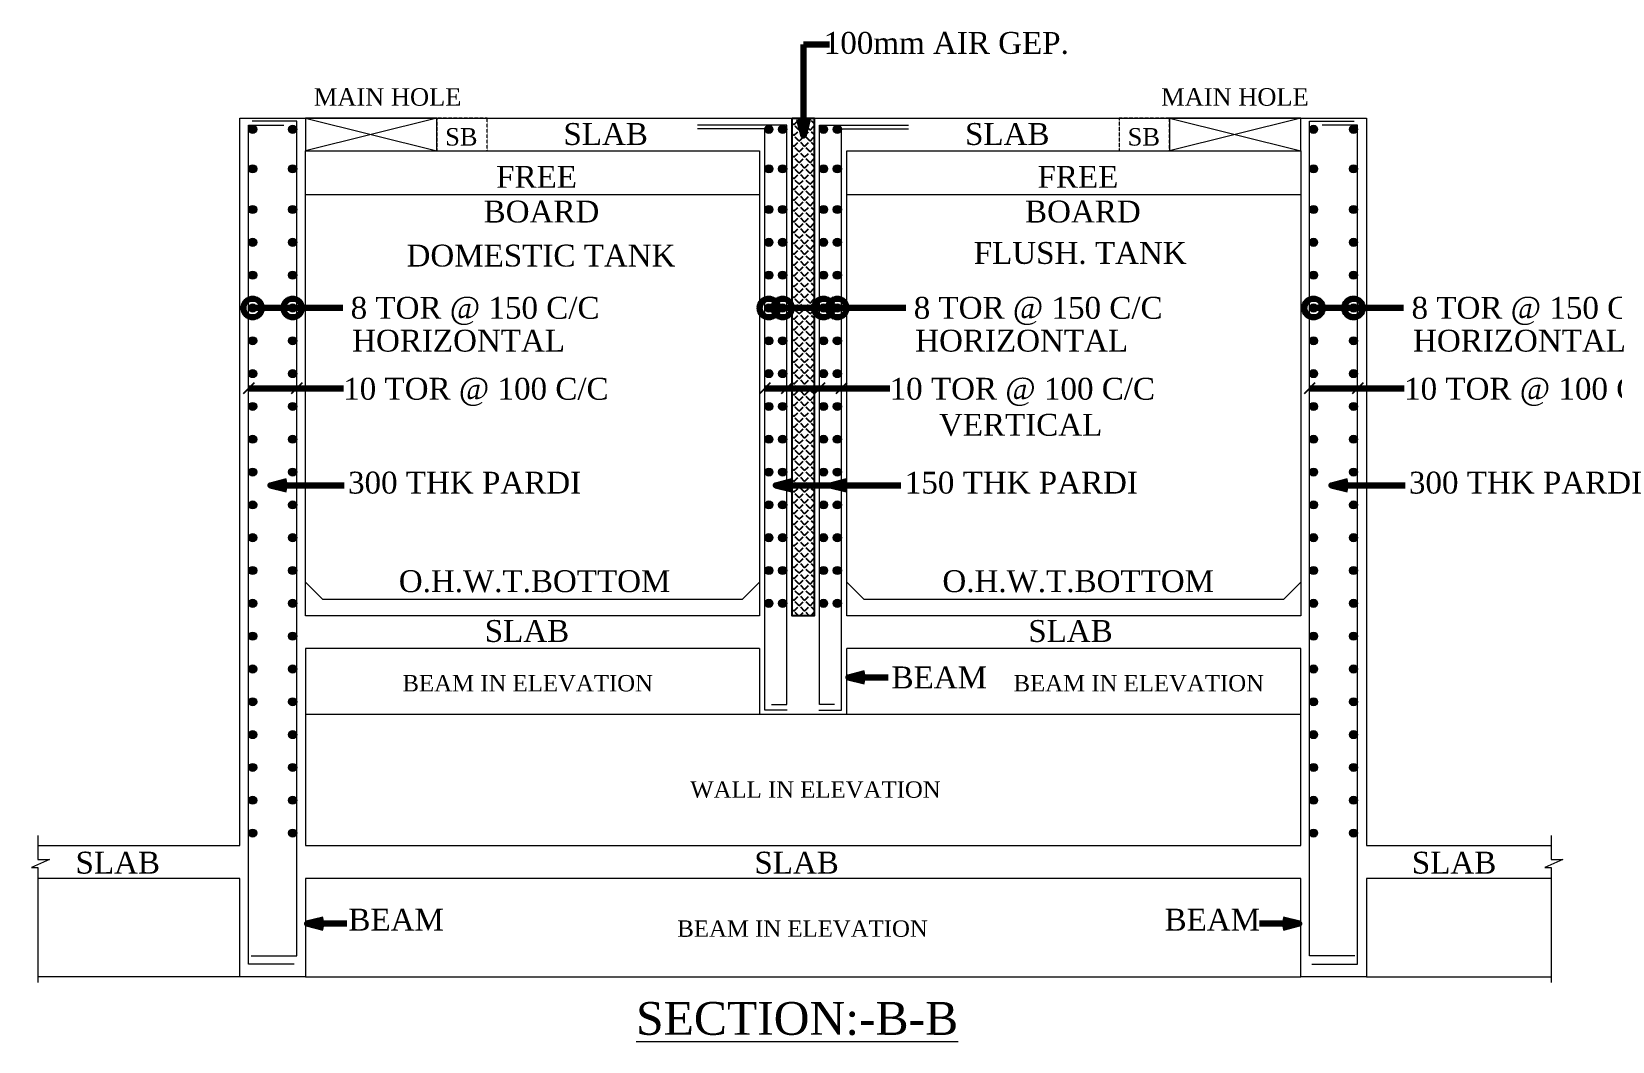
# Model space of a CAD drawing. Header units: millimetres. Extents: x 9787089 to 10042845, y -7706546 to -7623003.
# Drawn here: x 9912251 to 9919477, y -7650395 to -7645779 of the extents above; entities that cross this region are included whole.
import ezdxf

# ---------------------------------------------------------------- set-up
doc = ezdxf.new("R2010")
doc.units = ezdxf.units.MM
doc.header["$LTSCALE"] = 10
doc.linetypes.add('HIDDEN', pattern=[0.375, 0.25, -0.125])
for name, color, linetype, lineweight in [('S-SECTION', 5, 'Continuous', 0), ('S-SECTION MARK', 7, 'Continuous', 0), ('S-STEEL', 1, 'Continuous', 15), ('S-STEEL-2', 6, 'Continuous', 0), ('S-TEXT', 7, 'Continuous', 0), ('SB', 3, 'HIDDEN', 0)]:
    doc.layers.add(name, color=color, linetype=linetype, lineweight=lineweight)
doc.styles.add('ROMANS', font='romans.shx')
doc.styles.add('TEXT', font='times.ttf')
doc.dimstyles.new('WRK', dxfattribs={"dimtxt": 7.511719, "dimasz": 4, "dimexe": 0.18, "dimexo": 0.0625, "dimgap": 1.5, "dimtad": 0, "dimzin": 0, "dimdsep": 46, "dimlunit": 4, "dimtxsty": 'ROMANS', "dimblk": 'OBLIQUE', "dimcen": 0.09, "dimse1": 1, "dimse2": 1, "dimclrt": 256, "dimadec": 0, "dimazin": 0, "dimtfac": 1, "dimtmove": 1, "dimatfit": 3, "dimldrblk": 'OBLIQUE', "dimfxl": 1, "dimtolj": 1, "dimtzin": 0, "dimarcsym": 1})

# ---------------------------------------------------------------- blocks, each defined once
blk = doc.blocks.new('_Oblique')
at = {"color": 0, "linetype": 'ByBlock', "lineweight": -2}
blk.add_line((-0.5, -0.5), (0.5, 0.5), dxfattribs=at)

msp = doc.modelspace()

# ---------------------------------------------------------------- hatches: boundary and pattern name
at = {"ltscale": 0.1, "true_color": 0x00ffff}
h = msp.add_hatch(dxfattribs=at)
h.set_pattern_fill('ANGLE', color=4, scale=5, angle=45)
h.set_pattern_definition([(45, (204297.75, 60829.92), (-24.69570433, 24.69570433), [25.4, -9.525]), (135, (204297.75, 60829.92), (-24.69570433, -24.69570433), [25.4, -9.525])])
h.paths.add_polyline_path([(9915727.7, -7646174.4), (9915827.7, -7646174.4), (9915827.7, -7648449.4), (9915727.7, -7648449.4)])
at = {"layer": 'S-STEEL-2'}
h = msp.add_hatch(color=256, dxfattribs=at)
h.dxf.hatch_style = 1
edge = h.paths.add_edge_path()
edge.add_arc((9913261.2, -7646225.8), 18.5, 0, 360, ccw=False)
h = msp.add_hatch(color=256, dxfattribs=at)
h.dxf.hatch_style = 1
edge = h.paths.add_edge_path()
edge.add_arc((9913444.1, -7646225.8), 18.5, 180, 540)
h = msp.add_hatch(color=256, dxfattribs=at)
h.dxf.hatch_style = 1
edge = h.paths.add_edge_path()
edge.add_arc((9915621.2, -7646225.8), 18.5, 0, 360, ccw=False)
h = msp.add_hatch(color=256, dxfattribs=at)
h.dxf.hatch_style = 1
edge = h.paths.add_edge_path()
edge.add_arc((9915684.1, -7646225.8), 18.5, 180, 540)
h = msp.add_hatch(color=256, dxfattribs=at)
h.dxf.hatch_style = 1
edge = h.paths.add_edge_path()
edge.add_arc((9915871.2, -7646225.8), 18.5, 0, 360, ccw=False)
h = msp.add_hatch(color=256, dxfattribs=at)
h.dxf.hatch_style = 1
edge = h.paths.add_edge_path()
edge.add_arc((9915934.1, -7646225.8), 18.5, 180, 540)
h = msp.add_hatch(color=256, dxfattribs=at)
h.dxf.hatch_style = 1
edge = h.paths.add_edge_path()
edge.add_arc((9918111.2, -7646225.8), 18.5, 0, 360, ccw=False)
h = msp.add_hatch(color=256, dxfattribs=at)
h.dxf.hatch_style = 1
edge = h.paths.add_edge_path()
edge.add_arc((9918294.1, -7646225.8), 18.5, 180, 540)
h = msp.add_hatch(color=256, dxfattribs=at)
h.dxf.hatch_style = 1
edge = h.paths.add_edge_path()
edge.add_arc((9913261.2, -7646406.4), 18.5, 0, 360, ccw=False)
h = msp.add_hatch(color=256, dxfattribs=at)
h.dxf.hatch_style = 1
edge = h.paths.add_edge_path()
edge.add_arc((9913444.1, -7646406.4), 18.5, 180, 540)
h = msp.add_hatch(color=256, dxfattribs=at)
h.dxf.hatch_style = 1
edge = h.paths.add_edge_path()
edge.add_arc((9915621.2, -7646406.4), 18.5, 0, 360, ccw=False)
h = msp.add_hatch(color=256, dxfattribs=at)
h.dxf.hatch_style = 1
edge = h.paths.add_edge_path()
edge.add_arc((9915684.1, -7646406.4), 18.5, 180, 540)
h = msp.add_hatch(color=256, dxfattribs=at)
h.dxf.hatch_style = 1
edge = h.paths.add_edge_path()
edge.add_arc((9915871.2, -7646406.4), 18.5, 0, 360, ccw=False)
h = msp.add_hatch(color=256, dxfattribs=at)
h.dxf.hatch_style = 1
edge = h.paths.add_edge_path()
edge.add_arc((9915934.1, -7646406.4), 18.5, 180, 540)
h = msp.add_hatch(color=256, dxfattribs=at)
h.dxf.hatch_style = 1
edge = h.paths.add_edge_path()
edge.add_arc((9918111.2, -7646406.4), 18.5, 0, 360, ccw=False)
h = msp.add_hatch(color=256, dxfattribs=at)
h.dxf.hatch_style = 1
edge = h.paths.add_edge_path()
edge.add_arc((9918294.1, -7646406.4), 18.5, 180, 540)
h = msp.add_hatch(color=256, dxfattribs=at)
h.dxf.hatch_style = 1
edge = h.paths.add_edge_path()
edge.add_arc((9913261.2, -7646592.4), 18.5, 0, 360, ccw=False)
h = msp.add_hatch(color=256, dxfattribs=at)
h.dxf.hatch_style = 1
edge = h.paths.add_edge_path()
edge.add_arc((9913444.1, -7646592.4), 18.5, 180, 540)
h = msp.add_hatch(color=256, dxfattribs=at)
h.dxf.hatch_style = 1
edge = h.paths.add_edge_path()
edge.add_arc((9915621.2, -7646592.4), 18.5, 0, 360, ccw=False)
h = msp.add_hatch(color=256, dxfattribs=at)
h.dxf.hatch_style = 1
edge = h.paths.add_edge_path()
edge.add_arc((9915684.1, -7646592.4), 18.5, 180, 540)
h = msp.add_hatch(color=256, dxfattribs=at)
h.dxf.hatch_style = 1
edge = h.paths.add_edge_path()
edge.add_arc((9915871.2, -7646592.4), 18.5, 0, 360, ccw=False)
h = msp.add_hatch(color=256, dxfattribs=at)
h.dxf.hatch_style = 1
edge = h.paths.add_edge_path()
edge.add_arc((9915934.1, -7646592.4), 18.5, 180, 540)
h = msp.add_hatch(color=256, dxfattribs=at)
h.dxf.hatch_style = 1
edge = h.paths.add_edge_path()
edge.add_arc((9918111.2, -7646592.4), 18.5, 0, 360, ccw=False)
h = msp.add_hatch(color=256, dxfattribs=at)
h.dxf.hatch_style = 1
edge = h.paths.add_edge_path()
edge.add_arc((9918294.1, -7646592.4), 18.5, 180, 540)
h = msp.add_hatch(color=256, dxfattribs=at)
h.dxf.hatch_style = 1
edge = h.paths.add_edge_path()
edge.add_arc((9913261.2, -7646742.4), 18.5, 0, 360, ccw=False)
h = msp.add_hatch(color=256, dxfattribs=at)
h.dxf.hatch_style = 1
edge = h.paths.add_edge_path()
edge.add_arc((9913444.1, -7646742.4), 18.5, 180, 540)
h = msp.add_hatch(color=256, dxfattribs=at)
h.dxf.hatch_style = 1
edge = h.paths.add_edge_path()
edge.add_arc((9915621.2, -7646742.4), 18.5, 0, 360, ccw=False)
h = msp.add_hatch(color=256, dxfattribs=at)
h.dxf.hatch_style = 1
edge = h.paths.add_edge_path()
edge.add_arc((9915684.1, -7646742.4), 18.5, 180, 540)
h = msp.add_hatch(color=256, dxfattribs=at)
h.dxf.hatch_style = 1
edge = h.paths.add_edge_path()
edge.add_arc((9915871.2, -7646742.4), 18.5, 0, 360, ccw=False)
h = msp.add_hatch(color=256, dxfattribs=at)
h.dxf.hatch_style = 1
edge = h.paths.add_edge_path()
edge.add_arc((9915934.1, -7646742.4), 18.5, 180, 540)
h = msp.add_hatch(color=256, dxfattribs=at)
h.dxf.hatch_style = 1
edge = h.paths.add_edge_path()
edge.add_arc((9918111.2, -7646742.4), 18.5, 0, 360, ccw=False)
h = msp.add_hatch(color=256, dxfattribs=at)
h.dxf.hatch_style = 1
edge = h.paths.add_edge_path()
edge.add_arc((9918294.1, -7646742.4), 18.5, 180, 540)
h = msp.add_hatch(color=256, dxfattribs=at)
h.dxf.hatch_style = 1
edge = h.paths.add_edge_path()
edge.add_arc((9913261.2, -7646892.4), 18.5, 0, 360, ccw=False)
h = msp.add_hatch(color=256, dxfattribs=at)
h.dxf.hatch_style = 1
edge = h.paths.add_edge_path()
edge.add_arc((9913444.1, -7646892.4), 18.5, 180, 540)
h = msp.add_hatch(color=256, dxfattribs=at)
h.dxf.hatch_style = 1
edge = h.paths.add_edge_path()
edge.add_arc((9915621.2, -7646892.4), 18.5, 0, 360, ccw=False)
h = msp.add_hatch(color=256, dxfattribs=at)
h.dxf.hatch_style = 1
edge = h.paths.add_edge_path()
edge.add_arc((9915684.1, -7646892.4), 18.5, 180, 540)
h = msp.add_hatch(color=256, dxfattribs=at)
h.dxf.hatch_style = 1
edge = h.paths.add_edge_path()
edge.add_arc((9915871.2, -7646892.4), 18.5, 0, 360, ccw=False)
h = msp.add_hatch(color=256, dxfattribs=at)
h.dxf.hatch_style = 1
edge = h.paths.add_edge_path()
edge.add_arc((9915934.1, -7646892.4), 18.5, 180, 540)
h = msp.add_hatch(color=256, dxfattribs=at)
h.dxf.hatch_style = 1
edge = h.paths.add_edge_path()
edge.add_arc((9918111.2, -7646892.4), 18.5, 0, 360, ccw=False)
h = msp.add_hatch(color=256, dxfattribs=at)
h.dxf.hatch_style = 1
edge = h.paths.add_edge_path()
edge.add_arc((9918294.1, -7646892.4), 18.5, 180, 540)
h = msp.add_hatch(color=256, dxfattribs=at)
h.dxf.hatch_style = 1
edge = h.paths.add_edge_path()
edge.add_arc((9913261.2, -7647042.4), 18.5, 0, 360, ccw=False)
h = msp.add_hatch(color=256, dxfattribs=at)
h.dxf.hatch_style = 1
edge = h.paths.add_edge_path()
edge.add_arc((9913444.1, -7647042.4), 18.5, 180, 540)
h = msp.add_hatch(color=256, dxfattribs=at)
h.dxf.hatch_style = 1
edge = h.paths.add_edge_path()
edge.add_arc((9915621.2, -7647042.4), 18.5, 0, 360, ccw=False)
h = msp.add_hatch(color=256, dxfattribs=at)
h.dxf.hatch_style = 1
edge = h.paths.add_edge_path()
edge.add_arc((9915684.1, -7647042.4), 18.5, 180, 540)
h = msp.add_hatch(color=256, dxfattribs=at)
h.dxf.hatch_style = 1
edge = h.paths.add_edge_path()
edge.add_arc((9915871.2, -7647042.4), 18.5, 0, 360, ccw=False)
h = msp.add_hatch(color=256, dxfattribs=at)
h.dxf.hatch_style = 1
edge = h.paths.add_edge_path()
edge.add_arc((9915934.1, -7647042.4), 18.5, 180, 540)
h = msp.add_hatch(color=256, dxfattribs=at)
h.dxf.hatch_style = 1
edge = h.paths.add_edge_path()
edge.add_arc((9918111.2, -7647042.4), 18.5, 0, 360, ccw=False)
h = msp.add_hatch(color=256, dxfattribs=at)
h.dxf.hatch_style = 1
edge = h.paths.add_edge_path()
edge.add_arc((9918294.1, -7647042.4), 18.5, 180, 540)
h = msp.add_hatch(color=256, dxfattribs=at)
h.dxf.hatch_style = 1
edge = h.paths.add_edge_path()
edge.add_arc((9913261.2, -7647192.4), 18.5, 0, 360, ccw=False)
h = msp.add_hatch(color=256, dxfattribs=at)
h.dxf.hatch_style = 1
edge = h.paths.add_edge_path()
edge.add_arc((9913444.1, -7647192.4), 18.5, 180, 540)
h = msp.add_hatch(color=256, dxfattribs=at)
h.dxf.hatch_style = 1
edge = h.paths.add_edge_path()
edge.add_arc((9915621.2, -7647192.4), 18.5, 0, 360, ccw=False)
h = msp.add_hatch(color=256, dxfattribs=at)
h.dxf.hatch_style = 1
edge = h.paths.add_edge_path()
edge.add_arc((9915684.1, -7647192.4), 18.5, 180, 540)
h = msp.add_hatch(color=256, dxfattribs=at)
h.dxf.hatch_style = 1
edge = h.paths.add_edge_path()
edge.add_arc((9915871.2, -7647192.4), 18.5, 0, 360, ccw=False)
h = msp.add_hatch(color=256, dxfattribs=at)
h.dxf.hatch_style = 1
edge = h.paths.add_edge_path()
edge.add_arc((9915934.1, -7647192.4), 18.5, 180, 540)
h = msp.add_hatch(color=256, dxfattribs=at)
h.dxf.hatch_style = 1
edge = h.paths.add_edge_path()
edge.add_arc((9918111.2, -7647192.4), 18.5, 0, 360, ccw=False)
h = msp.add_hatch(color=256, dxfattribs=at)
h.dxf.hatch_style = 1
edge = h.paths.add_edge_path()
edge.add_arc((9918294.1, -7647192.4), 18.5, 180, 540)
h = msp.add_hatch(color=256, dxfattribs=at)
h.dxf.hatch_style = 1
edge = h.paths.add_edge_path()
edge.add_arc((9913261.2, -7647342.4), 18.5, 0, 360, ccw=False)
h = msp.add_hatch(color=256, dxfattribs=at)
h.dxf.hatch_style = 1
edge = h.paths.add_edge_path()
edge.add_arc((9913444.1, -7647342.4), 18.5, 180, 540)
h = msp.add_hatch(color=256, dxfattribs=at)
h.dxf.hatch_style = 1
edge = h.paths.add_edge_path()
edge.add_arc((9915621.2, -7647342.4), 18.5, 0, 360, ccw=False)
h = msp.add_hatch(color=256, dxfattribs=at)
h.dxf.hatch_style = 1
edge = h.paths.add_edge_path()
edge.add_arc((9915684.1, -7647342.4), 18.5, 180, 540)
h = msp.add_hatch(color=256, dxfattribs=at)
h.dxf.hatch_style = 1
edge = h.paths.add_edge_path()
edge.add_arc((9915871.2, -7647342.4), 18.5, 0, 360, ccw=False)
h = msp.add_hatch(color=256, dxfattribs=at)
h.dxf.hatch_style = 1
edge = h.paths.add_edge_path()
edge.add_arc((9915934.1, -7647342.4), 18.5, 180, 540)
h = msp.add_hatch(color=256, dxfattribs=at)
h.dxf.hatch_style = 1
edge = h.paths.add_edge_path()
edge.add_arc((9918111.2, -7647342.4), 18.5, 0, 360, ccw=False)
h = msp.add_hatch(color=256, dxfattribs=at)
h.dxf.hatch_style = 1
edge = h.paths.add_edge_path()
edge.add_arc((9918294.1, -7647342.4), 18.5, 180, 540)
h = msp.add_hatch(color=256, dxfattribs=at)
h.dxf.hatch_style = 1
edge = h.paths.add_edge_path()
edge.add_arc((9913261.2, -7647492.4), 18.5, 0, 360, ccw=False)
h = msp.add_hatch(color=256, dxfattribs=at)
h.dxf.hatch_style = 1
edge = h.paths.add_edge_path()
edge.add_arc((9913444.1, -7647492.4), 18.5, 180, 540)
h = msp.add_hatch(color=256, dxfattribs=at)
h.dxf.hatch_style = 1
edge = h.paths.add_edge_path()
edge.add_arc((9915621.2, -7647492.4), 18.5, 0, 360, ccw=False)
h = msp.add_hatch(color=256, dxfattribs=at)
h.dxf.hatch_style = 1
edge = h.paths.add_edge_path()
edge.add_arc((9915684.1, -7647492.4), 18.5, 180, 540)
h = msp.add_hatch(color=256, dxfattribs=at)
h.dxf.hatch_style = 1
edge = h.paths.add_edge_path()
edge.add_arc((9915871.2, -7647492.4), 18.5, 0, 360, ccw=False)
h = msp.add_hatch(color=256, dxfattribs=at)
h.dxf.hatch_style = 1
edge = h.paths.add_edge_path()
edge.add_arc((9915934.1, -7647492.4), 18.5, 180, 540)
h = msp.add_hatch(color=256, dxfattribs=at)
h.dxf.hatch_style = 1
edge = h.paths.add_edge_path()
edge.add_arc((9918111.2, -7647492.4), 18.5, 0, 360, ccw=False)
h = msp.add_hatch(color=256, dxfattribs=at)
h.dxf.hatch_style = 1
edge = h.paths.add_edge_path()
edge.add_arc((9918294.1, -7647492.4), 18.5, 180, 540)
h = msp.add_hatch(color=256, dxfattribs=at)
h.dxf.hatch_style = 1
edge = h.paths.add_edge_path()
edge.add_arc((9913261.2, -7647642.4), 18.5, 0, 360, ccw=False)
h = msp.add_hatch(color=256, dxfattribs=at)
h.dxf.hatch_style = 1
edge = h.paths.add_edge_path()
edge.add_arc((9913444.1, -7647642.4), 18.5, 180, 540)
h = msp.add_hatch(color=256, dxfattribs=at)
h.dxf.hatch_style = 1
edge = h.paths.add_edge_path()
edge.add_arc((9915621.2, -7647642.4), 18.5, 0, 360, ccw=False)
h = msp.add_hatch(color=256, dxfattribs=at)
h.dxf.hatch_style = 1
edge = h.paths.add_edge_path()
edge.add_arc((9915684.1, -7647642.4), 18.5, 180, 540)
h = msp.add_hatch(color=256, dxfattribs=at)
h.dxf.hatch_style = 1
edge = h.paths.add_edge_path()
edge.add_arc((9915871.2, -7647642.4), 18.5, 0, 360, ccw=False)
h = msp.add_hatch(color=256, dxfattribs=at)
h.dxf.hatch_style = 1
edge = h.paths.add_edge_path()
edge.add_arc((9915934.1, -7647642.4), 18.5, 180, 540)
h = msp.add_hatch(color=256, dxfattribs=at)
h.dxf.hatch_style = 1
edge = h.paths.add_edge_path()
edge.add_arc((9918111.2, -7647642.4), 18.5, 0, 360, ccw=False)
h = msp.add_hatch(color=256, dxfattribs=at)
h.dxf.hatch_style = 1
edge = h.paths.add_edge_path()
edge.add_arc((9918294.1, -7647642.4), 18.5, 180, 540)
h = msp.add_hatch(color=256, dxfattribs=at)
h.dxf.hatch_style = 1
edge = h.paths.add_edge_path()
edge.add_arc((9913261.2, -7647792.4), 18.5, 0, 360, ccw=False)
h = msp.add_hatch(color=256, dxfattribs=at)
h.dxf.hatch_style = 1
edge = h.paths.add_edge_path()
edge.add_arc((9913444.1, -7647792.4), 18.5, 180, 540)
h = msp.add_hatch(color=256, dxfattribs=at)
h.dxf.hatch_style = 1
edge = h.paths.add_edge_path()
edge.add_arc((9915621.2, -7647792.4), 18.5, 0, 360, ccw=False)
h = msp.add_hatch(color=256, dxfattribs=at)
h.dxf.hatch_style = 1
edge = h.paths.add_edge_path()
edge.add_arc((9915684.1, -7647792.4), 18.5, 180, 540)
h = msp.add_hatch(color=256, dxfattribs=at)
h.dxf.hatch_style = 1
edge = h.paths.add_edge_path()
edge.add_arc((9915871.2, -7647792.4), 18.5, 0, 360, ccw=False)
h = msp.add_hatch(color=256, dxfattribs=at)
h.dxf.hatch_style = 1
edge = h.paths.add_edge_path()
edge.add_arc((9915934.1, -7647792.4), 18.5, 180, 540)
h = msp.add_hatch(color=256, dxfattribs=at)
h.dxf.hatch_style = 1
edge = h.paths.add_edge_path()
edge.add_arc((9918111.2, -7647792.4), 18.5, 0, 360, ccw=False)
h = msp.add_hatch(color=256, dxfattribs=at)
h.dxf.hatch_style = 1
edge = h.paths.add_edge_path()
edge.add_arc((9918294.1, -7647792.4), 18.5, 180, 540)
h = msp.add_hatch(color=256, dxfattribs=at)
h.dxf.hatch_style = 1
edge = h.paths.add_edge_path()
edge.add_arc((9913261.2, -7647942.4), 18.5, 0, 360, ccw=False)
h = msp.add_hatch(color=256, dxfattribs=at)
h.dxf.hatch_style = 1
edge = h.paths.add_edge_path()
edge.add_arc((9913444.1, -7647942.4), 18.5, 180, 540)
h = msp.add_hatch(color=256, dxfattribs=at)
h.dxf.hatch_style = 1
edge = h.paths.add_edge_path()
edge.add_arc((9915621.2, -7647942.4), 18.5, 0, 360, ccw=False)
h = msp.add_hatch(color=256, dxfattribs=at)
h.dxf.hatch_style = 1
edge = h.paths.add_edge_path()
edge.add_arc((9915684.1, -7647942.4), 18.5, 180, 540)
h = msp.add_hatch(color=256, dxfattribs=at)
h.dxf.hatch_style = 1
edge = h.paths.add_edge_path()
edge.add_arc((9915871.2, -7647942.4), 18.5, 0, 360, ccw=False)
h = msp.add_hatch(color=256, dxfattribs=at)
h.dxf.hatch_style = 1
edge = h.paths.add_edge_path()
edge.add_arc((9915934.1, -7647942.4), 18.5, 180, 540)
h = msp.add_hatch(color=256, dxfattribs=at)
h.dxf.hatch_style = 1
edge = h.paths.add_edge_path()
edge.add_arc((9918111.2, -7647942.4), 18.5, 0, 360, ccw=False)
h = msp.add_hatch(color=256, dxfattribs=at)
h.dxf.hatch_style = 1
edge = h.paths.add_edge_path()
edge.add_arc((9918294.1, -7647942.4), 18.5, 180, 540)
h = msp.add_hatch(color=256, dxfattribs=at)
h.dxf.hatch_style = 1
edge = h.paths.add_edge_path()
edge.add_arc((9913261.2, -7648092.4), 18.5, 0, 360, ccw=False)
h = msp.add_hatch(color=256, dxfattribs=at)
h.dxf.hatch_style = 1
edge = h.paths.add_edge_path()
edge.add_arc((9913444.1, -7648092.4), 18.5, 180, 540)
h = msp.add_hatch(color=256, dxfattribs=at)
h.dxf.hatch_style = 1
edge = h.paths.add_edge_path()
edge.add_arc((9915621.2, -7648092.4), 18.5, 0, 360, ccw=False)
h = msp.add_hatch(color=256, dxfattribs=at)
h.dxf.hatch_style = 1
edge = h.paths.add_edge_path()
edge.add_arc((9915684.1, -7648092.4), 18.5, 180, 540)
h = msp.add_hatch(color=256, dxfattribs=at)
h.dxf.hatch_style = 1
edge = h.paths.add_edge_path()
edge.add_arc((9915871.2, -7648092.4), 18.5, 0, 360, ccw=False)
h = msp.add_hatch(color=256, dxfattribs=at)
h.dxf.hatch_style = 1
edge = h.paths.add_edge_path()
edge.add_arc((9915934.1, -7648092.4), 18.5, 180, 540)
h = msp.add_hatch(color=256, dxfattribs=at)
h.dxf.hatch_style = 1
edge = h.paths.add_edge_path()
edge.add_arc((9918111.2, -7648092.4), 18.5, 0, 360, ccw=False)
h = msp.add_hatch(color=256, dxfattribs=at)
h.dxf.hatch_style = 1
edge = h.paths.add_edge_path()
edge.add_arc((9918294.1, -7648092.4), 18.5, 180, 540)
h = msp.add_hatch(color=256, dxfattribs=at)
h.dxf.hatch_style = 1
edge = h.paths.add_edge_path()
edge.add_arc((9913261.2, -7648242.4), 18.5, 0, 360, ccw=False)
h = msp.add_hatch(color=256, dxfattribs=at)
h.dxf.hatch_style = 1
edge = h.paths.add_edge_path()
edge.add_arc((9913444.1, -7648242.4), 18.5, 180, 540)
h = msp.add_hatch(color=256, dxfattribs=at)
h.dxf.hatch_style = 1
edge = h.paths.add_edge_path()
edge.add_arc((9915621.2, -7648242.4), 18.5, 0, 360, ccw=False)
h = msp.add_hatch(color=256, dxfattribs=at)
h.dxf.hatch_style = 1
edge = h.paths.add_edge_path()
edge.add_arc((9915684.1, -7648242.4), 18.5, 180, 540)
h = msp.add_hatch(color=256, dxfattribs=at)
h.dxf.hatch_style = 1
edge = h.paths.add_edge_path()
edge.add_arc((9915871.2, -7648242.4), 18.5, 0, 360, ccw=False)
h = msp.add_hatch(color=256, dxfattribs=at)
h.dxf.hatch_style = 1
edge = h.paths.add_edge_path()
edge.add_arc((9915934.1, -7648242.4), 18.5, 180, 540)
h = msp.add_hatch(color=256, dxfattribs=at)
h.dxf.hatch_style = 1
edge = h.paths.add_edge_path()
edge.add_arc((9918111.2, -7648242.4), 18.5, 0, 360, ccw=False)
h = msp.add_hatch(color=256, dxfattribs=at)
h.dxf.hatch_style = 1
edge = h.paths.add_edge_path()
edge.add_arc((9918294.1, -7648242.4), 18.5, 180, 540)
h = msp.add_hatch(color=256, dxfattribs=at)
h.dxf.hatch_style = 1
edge = h.paths.add_edge_path()
edge.add_arc((9913261.2, -7648392.4), 18.5, 0, 360, ccw=False)
h = msp.add_hatch(color=256, dxfattribs=at)
h.dxf.hatch_style = 1
edge = h.paths.add_edge_path()
edge.add_arc((9913444.1, -7648392.4), 18.5, 180, 540)
h = msp.add_hatch(color=256, dxfattribs=at)
h.dxf.hatch_style = 1
edge = h.paths.add_edge_path()
edge.add_arc((9915621.2, -7648392.4), 18.5, 0, 360, ccw=False)
h = msp.add_hatch(color=256, dxfattribs=at)
h.dxf.hatch_style = 1
edge = h.paths.add_edge_path()
edge.add_arc((9915684.1, -7648392.4), 18.5, 180, 540)
h = msp.add_hatch(color=256, dxfattribs=at)
h.dxf.hatch_style = 1
edge = h.paths.add_edge_path()
edge.add_arc((9915871.2, -7648392.4), 18.5, 0, 360, ccw=False)
h = msp.add_hatch(color=256, dxfattribs=at)
h.dxf.hatch_style = 1
edge = h.paths.add_edge_path()
edge.add_arc((9915934.1, -7648392.4), 18.5, 180, 540)
h = msp.add_hatch(color=256, dxfattribs=at)
h.dxf.hatch_style = 1
edge = h.paths.add_edge_path()
edge.add_arc((9918111.2, -7648392.4), 18.5, 0, 360, ccw=False)
h = msp.add_hatch(color=256, dxfattribs=at)
h.dxf.hatch_style = 1
edge = h.paths.add_edge_path()
edge.add_arc((9918294.1, -7648392.4), 18.5, 180, 540)
h = msp.add_hatch(color=256, dxfattribs=at)
h.dxf.hatch_style = 1
edge = h.paths.add_edge_path()
edge.add_arc((9913261.2, -7648542.4), 18.5, 0, 360, ccw=False)
h = msp.add_hatch(color=256, dxfattribs=at)
h.dxf.hatch_style = 1
edge = h.paths.add_edge_path()
edge.add_arc((9913444.1, -7648542.4), 18.5, 180, 540)
h = msp.add_hatch(color=256, dxfattribs=at)
h.dxf.hatch_style = 1
edge = h.paths.add_edge_path()
edge.add_arc((9918111.2, -7648542.4), 18.5, 0, 360, ccw=False)
h = msp.add_hatch(color=256, dxfattribs=at)
h.dxf.hatch_style = 1
edge = h.paths.add_edge_path()
edge.add_arc((9918294.1, -7648542.4), 18.5, 180, 540)
h = msp.add_hatch(color=256, dxfattribs=at)
h.dxf.hatch_style = 1
edge = h.paths.add_edge_path()
edge.add_arc((9913261.2, -7648692.4), 18.5, 0, 360, ccw=False)
h = msp.add_hatch(color=256, dxfattribs=at)
h.dxf.hatch_style = 1
edge = h.paths.add_edge_path()
edge.add_arc((9913444.1, -7648692.4), 18.5, 180, 540)
h = msp.add_hatch(color=256, dxfattribs=at)
h.dxf.hatch_style = 1
edge = h.paths.add_edge_path()
edge.add_arc((9918111.2, -7648692.4), 18.5, 0, 360, ccw=False)
h = msp.add_hatch(color=256, dxfattribs=at)
h.dxf.hatch_style = 1
edge = h.paths.add_edge_path()
edge.add_arc((9918294.1, -7648692.4), 18.5, 180, 540)
h = msp.add_hatch(color=256, dxfattribs=at)
h.dxf.hatch_style = 1
edge = h.paths.add_edge_path()
edge.add_arc((9913261.2, -7648842.4), 18.5, 0, 360, ccw=False)
h = msp.add_hatch(color=256, dxfattribs=at)
h.dxf.hatch_style = 1
edge = h.paths.add_edge_path()
edge.add_arc((9913444.1, -7648842.4), 18.5, 180, 540)
h = msp.add_hatch(color=256, dxfattribs=at)
h.dxf.hatch_style = 1
edge = h.paths.add_edge_path()
edge.add_arc((9918111.2, -7648842.4), 18.5, 0, 360, ccw=False)
h = msp.add_hatch(color=256, dxfattribs=at)
h.dxf.hatch_style = 1
edge = h.paths.add_edge_path()
edge.add_arc((9918294.1, -7648842.4), 18.5, 180, 540)
h = msp.add_hatch(color=256, dxfattribs=at)
h.dxf.hatch_style = 1
edge = h.paths.add_edge_path()
edge.add_arc((9913261.2, -7648992.4), 18.5, 0, 360, ccw=False)
h = msp.add_hatch(color=256, dxfattribs=at)
h.dxf.hatch_style = 1
edge = h.paths.add_edge_path()
edge.add_arc((9913444.1, -7648992.4), 18.5, 180, 540)
h = msp.add_hatch(color=256, dxfattribs=at)
h.dxf.hatch_style = 1
edge = h.paths.add_edge_path()
edge.add_arc((9918111.2, -7648992.4), 18.5, 0, 360, ccw=False)
h = msp.add_hatch(color=256, dxfattribs=at)
h.dxf.hatch_style = 1
edge = h.paths.add_edge_path()
edge.add_arc((9918294.1, -7648992.4), 18.5, 180, 540)
h = msp.add_hatch(color=256, dxfattribs=at)
h.dxf.hatch_style = 1
edge = h.paths.add_edge_path()
edge.add_arc((9913261.2, -7649142.4), 18.5, 0, 360, ccw=False)
h = msp.add_hatch(color=256, dxfattribs=at)
h.dxf.hatch_style = 1
edge = h.paths.add_edge_path()
edge.add_arc((9913444.1, -7649142.4), 18.5, 180, 540)
h = msp.add_hatch(color=256, dxfattribs=at)
h.dxf.hatch_style = 1
edge = h.paths.add_edge_path()
edge.add_arc((9918111.2, -7649142.4), 18.5, 0, 360, ccw=False)
h = msp.add_hatch(color=256, dxfattribs=at)
h.dxf.hatch_style = 1
edge = h.paths.add_edge_path()
edge.add_arc((9918294.1, -7649142.4), 18.5, 180, 540)
h = msp.add_hatch(color=256, dxfattribs=at)
h.dxf.hatch_style = 1
edge = h.paths.add_edge_path()
edge.add_arc((9913261.2, -7649292.4), 18.5, 0, 360, ccw=False)
h = msp.add_hatch(color=256, dxfattribs=at)
h.dxf.hatch_style = 1
edge = h.paths.add_edge_path()
edge.add_arc((9913444.1, -7649292.4), 18.5, 180, 540)
h = msp.add_hatch(color=256, dxfattribs=at)
h.dxf.hatch_style = 1
edge = h.paths.add_edge_path()
edge.add_arc((9918111.2, -7649292.4), 18.5, 0, 360, ccw=False)
h = msp.add_hatch(color=256, dxfattribs=at)
h.dxf.hatch_style = 1
edge = h.paths.add_edge_path()
edge.add_arc((9918294.1, -7649292.4), 18.5, 180, 540)
h = msp.add_hatch(color=256, dxfattribs=at)
h.dxf.hatch_style = 1
edge = h.paths.add_edge_path()
edge.add_arc((9913261.2, -7649442.4), 18.5, 0, 360, ccw=False)
h = msp.add_hatch(color=256, dxfattribs=at)
h.dxf.hatch_style = 1
edge = h.paths.add_edge_path()
edge.add_arc((9913444.1, -7649442.4), 18.5, 180, 540)
h = msp.add_hatch(color=256, dxfattribs=at)
h.dxf.hatch_style = 1
edge = h.paths.add_edge_path()
edge.add_arc((9918111.2, -7649442.4), 18.5, 0, 360, ccw=False)
h = msp.add_hatch(color=256, dxfattribs=at)
h.dxf.hatch_style = 1
edge = h.paths.add_edge_path()
edge.add_arc((9918294.1, -7649442.4), 18.5, 180, 540)

# ---------------------------------------------------------------- linework, layer by layer
at = {"color": 4, "ltscale": 0.1, "true_color": 0x00ffff}
msp.add_lwpolyline([(9915727.7, -7646174.4), (9915827.7, -7646174.4), (9915827.7, -7648449.4), (9915727.7, -7648449.4)], close=True, dxfattribs=at)
at = {"layer": 'S-SECTION', "ltscale": 30}
for p, q in [((9913202.7, -7649499.4), (9913202.7, -7646174.4)), ((9913202.7, -7646174.4), (9918352.7, -7646174.4)), ((9915727.7, -7648449.4), (9915727.7, -7646174.4)), ((9915827.7, -7646174.4), (9915827.7, -7648449.4)), ((9918352.7, -7646174.4), (9918352.7, -7649499.4)), ((9913502.7, -7646324.4), (9915577.7, -7646324.4)), ((9913502.7, -7648449.4), (9913502.7, -7646324.4)), ((9915577.7, -7646324.4), (9915577.7, -7648449.4)), ((9915977.7, -7646324.4), (9918052.7, -7646324.4)), ((9915977.7, -7648449.4), (9915977.7, -7646324.4)), ((9918052.7, -7646324.4), (9918052.7, -7648449.4)), ((9915577.7, -7648449.4), (9913502.7, -7648449.4)), ((9915827.7, -7648449.4), (9915727.7, -7648449.4)), ((9918052.7, -7648449.4), (9915977.7, -7648449.4)), ((9913502.7, -7648599.4), (9913502.7, -7649499.4)), ((9915577.7, -7648599.4), (9913502.7, -7648599.4)), ((9918052.7, -7648599.4), (9915977.7, -7648599.4)), ((9918052.7, -7649499.4), (9918052.7, -7648599.4)), ((9912279.7, -7649499.4), (9913202.7, -7649499.4)), ((9913502.7, -7649499.4), (9918052.7, -7649499.4)), ((9918352.7, -7649499.4), (9919197.3, -7649499.4)), ((9913202.7, -7649650.2), (9912279.7, -7649650.2)), ((9918052.7, -7649650.2), (9913502.7, -7649650.2)), ((9919197.3, -7649650.2), (9918352.7, -7649650.2))]:
    msp.add_line(p, q, dxfattribs=at)
at = {"layer": 'S-SECTION', "color": 8, "ltscale": 30}
for p, q in [((9913581.7, -7648374.4), (9913502.7, -7648295.4)), ((9915577.7, -7648295.4), (9915498.6, -7648374.4)), ((9916056.7, -7648374.4), (9915977.7, -7648295.4)), ((9918052.7, -7648295.4), (9917973.6, -7648374.4)), ((9915498.6, -7648374.4), (9913581.7, -7648374.4)), ((9917973.6, -7648374.4), (9916056.7, -7648374.4)), ((9913502.7, -7648899.4), (9915577.7, -7648899.4)), ((9915977.7, -7648899.4), (9918052.7, -7648899.4)), ((9913202.7, -7650099.4), (9912279.7, -7650099.4)), ((9913502.7, -7650099.4), (9918052.7, -7650099.4)), ((9918352.7, -7650099.4), (9919197.3, -7650099.4))]:
    msp.add_line(p, q, dxfattribs=at)
for points in [[(9913502.7, -7646324.4), (9914102.7, -7646324.4), (9914102.7, -7646174.4), (9913502.7, -7646174.4)], [(9917452.7, -7646324.4), (9918052.7, -7646324.4), (9918052.7, -7646174.4), (9917452.7, -7646174.4)]]:
    msp.add_lwpolyline(points, close=True, dxfattribs=at)
for points in [[(9914102.7, -7646174.4), (9913502.7, -7646324.4)], [(9913502.7, -7646174.4), (9914102.7, -7646324.4)], [(9918052.7, -7646174.4), (9917452.7, -7646324.4)], [(9917452.7, -7646174.4), (9918052.7, -7646324.4)], [(9913502.7, -7646524.4), (9915577.7, -7646524.4)], [(9915977.7, -7646524.4), (9918052.7, -7646524.4)]]:
    msp.add_lwpolyline(points, dxfattribs=at)
at = {"layer": 'S-SECTION', "ltscale": 30}
for points in [[(9915577.7, -7648599.4), (9915577.7, -7648899.4), (9915977.7, -7648899.4), (9915977.7, -7648599.4)], [(9912279.7, -7649453.5), (9912279.7, -7649562.7), (9912332.9, -7649562.7), (9912250.8, -7649600.1), (9912279.7, -7649600.1), (9912279.7, -7650125.3)], [(9919197.3, -7649453.5), (9919197.3, -7649562.7), (9919250.5, -7649562.7), (9919168.3, -7649600.1), (9919197.3, -7649600.1), (9919197.3, -7650125.3)], [(9913502.7, -7649650.2), (9913502.7, -7650099.4), (9913202.7, -7650099.4), (9913202.7, -7649650.2)], [(9918352.7, -7649650.2), (9918352.7, -7650099.4), (9918052.7, -7650099.4), (9918052.7, -7649650.2)]]:
    msp.add_lwpolyline(points, dxfattribs=at)
at = {"layer": 'S-STEEL'}
for points in [[(9913451.4, -7650041.5), (9913242.7, -7650041.5), (9913242.7, -7646207.3), (9913404.3, -7646207.3)], [(9913254.7, -7650003.8), (9913462.6, -7650003.8), (9913462.6, -7646188.9), (9913258.6, -7646188.9)], [(9915633.8, -7648854.5), (9915702.7, -7648854.5), (9915702.7, -7646206.2), (9915295.4, -7646206.2)], [(9915705, -7648880.1), (9915602.7, -7648880.1), (9915602.7, -7646223.5), (9915295.4, -7646223.5)], [(9915850.3, -7648880.1), (9915952.7, -7648880.1), (9915952.7, -7646223.5), (9916259.9, -7646223.5)], [(9915921.5, -7648854.5), (9915852.7, -7648854.5), (9915852.7, -7646206.2), (9916259.9, -7646206.2)], [(9918300.6, -7650003.8), (9918092.7, -7650003.8), (9918092.7, -7646188.9), (9918296.7, -7646188.9)], [(9918103.9, -7650041.5), (9918312.6, -7650041.5), (9918312.6, -7646207.3), (9918151, -7646207.3)]]:
    msp.add_lwpolyline(points, dxfattribs=at)
at = {"layer": 'S-STEEL-2'}
for centre in [(9913261.2, -7646225.8), (9913444.1, -7646225.8), (9915621.2, -7646225.8), (9915684.1, -7646225.8), (9915871.2, -7646225.8), (9915934.1, -7646225.8), (9918111.2, -7646225.8), (9918294.1, -7646225.8), (9913261.2, -7646406.4), (9913444.1, -7646406.4), (9915621.2, -7646406.4), (9915684.1, -7646406.4), (9915871.2, -7646406.4), (9915934.1, -7646406.4), (9918111.2, -7646406.4), (9918294.1, -7646406.4), (9913261.2, -7646592.4), (9913444.1, -7646592.4), (9915621.2, -7646592.4), (9915684.1, -7646592.4), (9915871.2, -7646592.4), (9915934.1, -7646592.4), (9918111.2, -7646592.4), (9918294.1, -7646592.4), (9913261.2, -7646742.4), (9913444.1, -7646742.4), (9915621.2, -7646742.4), (9915684.1, -7646742.4), (9915871.2, -7646742.4), (9915934.1, -7646742.4), (9918111.2, -7646742.4), (9918294.1, -7646742.4), (9913261.2, -7646892.4), (9913444.1, -7646892.4), (9915621.2, -7646892.4), (9915684.1, -7646892.4), (9915871.2, -7646892.4), (9915934.1, -7646892.4), (9918111.2, -7646892.4), (9918294.1, -7646892.4), (9913261.2, -7647042.4), (9913444.1, -7647042.4), (9915621.2, -7647042.4), (9915684.1, -7647042.4), (9915871.2, -7647042.4), (9915934.1, -7647042.4), (9918111.2, -7647042.4), (9918294.1, -7647042.4), (9913261.2, -7647192.4), (9913444.1, -7647192.4), (9915621.2, -7647192.4), (9915684.1, -7647192.4), (9915871.2, -7647192.4), (9915934.1, -7647192.4), (9918111.2, -7647192.4), (9918294.1, -7647192.4), (9913261.2, -7647342.4), (9913444.1, -7647342.4), (9915621.2, -7647342.4), (9915684.1, -7647342.4), (9915871.2, -7647342.4), (9915934.1, -7647342.4), (9918111.2, -7647342.4), (9918294.1, -7647342.4), (9913261.2, -7647492.4), (9913444.1, -7647492.4), (9915621.2, -7647492.4), (9915684.1, -7647492.4), (9915871.2, -7647492.4), (9915934.1, -7647492.4), (9918111.2, -7647492.4), (9918294.1, -7647492.4), (9913261.2, -7647642.4), (9913444.1, -7647642.4), (9915621.2, -7647642.4), (9915684.1, -7647642.4), (9915871.2, -7647642.4), (9915934.1, -7647642.4), (9918111.2, -7647642.4), (9918294.1, -7647642.4), (9913261.2, -7647792.4), (9913444.1, -7647792.4), (9915621.2, -7647792.4), (9915684.1, -7647792.4), (9915871.2, -7647792.4), (9915934.1, -7647792.4), (9918111.2, -7647792.4), (9918294.1, -7647792.4), (9913261.2, -7647942.4), (9913444.1, -7647942.4), (9915621.2, -7647942.4), (9915684.1, -7647942.4), (9915871.2, -7647942.4), (9915934.1, -7647942.4), (9918111.2, -7647942.4), (9918294.1, -7647942.4), (9913261.2, -7648092.4), (9913444.1, -7648092.4), (9915621.2, -7648092.4), (9915684.1, -7648092.4), (9915871.2, -7648092.4), (9915934.1, -7648092.4), (9918111.2, -7648092.4), (9918294.1, -7648092.4), (9913261.2, -7648242.4), (9913444.1, -7648242.4), (9915621.2, -7648242.4), (9915684.1, -7648242.4), (9915871.2, -7648242.4), (9915934.1, -7648242.4), (9918111.2, -7648242.4), (9918294.1, -7648242.4), (9913261.2, -7648392.4), (9913444.1, -7648392.4), (9915621.2, -7648392.4), (9915684.1, -7648392.4), (9915871.2, -7648392.4), (9915934.1, -7648392.4), (9918111.2, -7648392.4), (9918294.1, -7648392.4), (9913261.2, -7648542.4), (9913444.1, -7648542.4), (9918111.2, -7648542.4), (9918294.1, -7648542.4), (9913261.2, -7648692.4), (9913444.1, -7648692.4), (9918111.2, -7648692.4), (9918294.1, -7648692.4), (9913261.2, -7648842.4), (9913444.1, -7648842.4), (9918111.2, -7648842.4), (9918294.1, -7648842.4), (9913261.2, -7648992.4), (9913444.1, -7648992.4), (9918111.2, -7648992.4), (9918294.1, -7648992.4), (9913261.2, -7649142.4), (9913444.1, -7649142.4), (9918111.2, -7649142.4), (9918294.1, -7649142.4), (9913261.2, -7649292.4), (9913444.1, -7649292.4), (9918111.2, -7649292.4), (9918294.1, -7649292.4), (9913261.2, -7649442.4), (9913444.1, -7649442.4), (9918111.2, -7649442.4), (9918294.1, -7649442.4)]:
    msp.add_circle(centre, 18.5, dxfattribs=at)
at = {"layer": 'SB', "color": 3, "ltscale": 0.1}
for points in [[(9914332.7, -7646174.4), (9914102.7, -7646174.4), (9914102.7, -7646324.4), (9914332.7, -7646324.4)], [(9917452.7, -7646174.4), (9917222.7, -7646174.4), (9917222.7, -7646324.4), (9917452.7, -7646324.4)]]:
    msp.add_lwpolyline(points, close=True, dxfattribs=at)

# ---------------------------------------------------------------- texts
at = {"layer": 'S-SECTION', "color": 8, "ltscale": 30, "style": 'TEXT'}
for s, height, p in [('MAIN HOLE', 80, (9913540.9, -7646117.9, 0)), ('MAIN HOLE', 80, (9917414.6, -7646117.9, 0)), ('BEAM IN ELEVATION', 75, (9913946.2, -7648795)), ('BEAM IN ELEVATION', 75, (9916739.7, -7648795)), ('WALL IN ELEVATION', 75, (9915261.6, -7649281)), ('BEAM IN ELEVATION', 75, (9915202.6, -7649916.6))]:
    msp.add_text(s, height=height, dxfattribs=at).set_placement(p)
at = {"layer": 'S-TEXT', "color": 4, "style": 'TEXT'}
msp.add_text('100mm AIR GEP.', height=100, dxfattribs=at).set_placement((9915872.3, -7645880.9, 111))
at = {"layer": 'S-TEXT', "style": 'TEXT'}
for s, height, p in [('SB', 80, (9914141.4, -7646300.2, 0)), ('SLAB', 100, (9914682, -7646297.2, 0)), ('SLAB', 100, (9916518, -7646297.2, 0)), ('SB', 80, (9917261.4, -7646300.2, 0)), ('FREE', 100, (9914374.5, -7646493.2, -111)), ('FREE', 100, (9916849.5, -7646493.2, -111)), ('BOARD', 100, (9914317.3, -7646651.7, -111)), ('BOARD', 100, (9916792.3, -7646651.7, -111)), ('8 TOR @ 150 C/C', 100, (9913709.2, -7647091.7, 0)), ('8 TOR @ 150 C/C', 100, (9916283.4, -7647091.7, 0)), ('8 TOR @ 150 C/C', 100, (9918559.2, -7647091.7, 0)), ('HORIZONTAL ', 100, (9913716.1, -7647241.8, 0)), ('HORIZONTAL ', 100, (9916290.2, -7647241.8, 0)), ('HORIZONTAL ', 100, (9918566.1, -7647241.8, 0)), ('10 TOR @ 100 C/C', 100, (9913675.2, -7647461.7, 111)), ('10 TOR @ 100 C/C', 100, (9916173.3, -7647461.7, 111)), ('10 TOR @ 100 C/C', 100, (9918525.2, -7647461.7, 111)), ('VERTICAL ', 100, (9916398.8, -7647626.3, 111)), ('300 THK PARDI', 100, (9913697.3, -7647890.7)), ('150 THK PARDI', 100, (9916242.6, -7647890.7)), ('300 THK PARDI', 100, (9918547.3, -7647890.7)), ('O.H.W.T.BOTTOM', 100, (9913929.3, -7648341)), ('O.H.W.T.BOTTOM', 100, (9916414.5, -7648341)), ('SLAB', 100, (9914322.2, -7648568.8, 0)), ('SLAB', 100, (9916807.1, -7648568.8, 0)), ('BEAM', 100, (9916182, -7648781)), ('SLAB', 100, (9912451.6, -7649627.6, 0)), ('SLAB', 100, (9915554.9, -7649627.6, 0)), ('SLAB', 100, (9918560.6, -7649627.6, 0)), ('BEAM', 100, (9913699.1, -7649888.1)), ('BEAM', 100, (9917430.2, -7649888.1))]:
    msp.add_text(s, height=height, dxfattribs=at).set_placement(p)
at = {"layer": 'S-TEXT', "color": 1, "true_color": 0xf00000, "style": 'TEXT'}
for s, p in [('DOMESTIC TANK ', (9913964.8, -7646852.9)), ('FLUSH. TANK ', (9916557.8, -7646840.9))]:
    msp.add_text(s, height=100, dxfattribs=at).set_placement(p)
at = {"layer": 'S-TEXT', "color": 1, "style": 'TEXT'}
msp.add_text('%%USECTION:-B-B', height=150, dxfattribs=at).set_placement((9915014, -7650364.5))

# ---------------------------------------------------------------- leaders
at = {"layer": 'S-SECTION MARK'}
for points, override in [([(9915779.5, -7646255.2, 111), (9915779.5, -7645838.5, 111), (9915898.6, -7645838.5, 111)], {"dimasz": 75, "dimclrd": 4, "dimldrblk": 'Open30', "dimlwd": 65535}), ([(9913261.2, -7647042.4), (9913673, -7647042.4)], {"dimasz": 85, "dimclrd": 256, "dimldrblk": 'DotBlank', "dimlwd": 65535}), ([(9913444.1, -7647042.4), (9913673, -7647042.4)], {"dimasz": 85, "dimclrd": 256, "dimldrblk": 'DotBlank', "dimlwd": 65535}), ([(9915621.2, -7647042.4), (9916247.2, -7647042.4)], {"dimasz": 85, "dimclrd": 256, "dimldrblk": 'DotBlank', "dimlwd": 65535}), ([(9915684.1, -7647042.4), (9916247.2, -7647042.4)], {"dimasz": 85, "dimclrd": 256, "dimldrblk": 'DotBlank', "dimlwd": 65535}), ([(9915871.2, -7647042.4), (9916247.2, -7647042.4)], {"dimasz": 85, "dimclrd": 256, "dimldrblk": 'DotBlank', "dimlwd": 65535}), ([(9915934.1, -7647042.4), (9916247.2, -7647042.4)], {"dimasz": 85, "dimclrd": 256, "dimldrblk": 'DotBlank', "dimlwd": 65535}), ([(9918111.2, -7647042.4), (9918523, -7647042.4)], {"dimasz": 85, "dimclrd": 256, "dimldrblk": 'DotBlank', "dimlwd": 65535}), ([(9918294.1, -7647042.4), (9918523, -7647042.4)], {"dimasz": 85, "dimclrd": 256, "dimldrblk": 'DotBlank', "dimlwd": 65535}), ([(9913242.7, -7647409.9), (9913676.1, -7647409.9)], {"dimasz": 50, "dimclrd": 256, "dimlwd": 65535}), ([(9913462.6, -7647409.9), (9913676.1, -7647409.9)], {"dimasz": 50, "dimclrd": 256, "dimlwd": 65535}), ([(9915602.7, -7647409.9), (9916174.2, -7647409.9)], {"dimasz": 50, "dimclrd": 256, "dimlwd": 65535}), ([(9915702.7, -7647409.9), (9916174.2, -7647409.9)], {"dimasz": 50, "dimclrd": 256, "dimlwd": 65535}), ([(9915852.7, -7647409.9), (9916174.2, -7647409.9)], {"dimasz": 50, "dimclrd": 256, "dimlwd": 65535}), ([(9915952.7, -7647409.9), (9916174.2, -7647409.9)], {"dimasz": 50, "dimclrd": 256, "dimlwd": 65535}), ([(9918092.7, -7647409.9), (9918526.1, -7647409.9)], {"dimasz": 50, "dimclrd": 256, "dimlwd": 65535}), ([(9918312.6, -7647409.9), (9918526.1, -7647409.9)], {"dimasz": 50, "dimclrd": 256, "dimlwd": 65535}), ([(9913342.7, -7647853.4), (9913679.9, -7647853.4)], {"dimasz": 75, "dimclrd": 256, "dimldrblk": 'Open30', "dimlwd": 65535}), ([(9915652.9, -7647853.4), (9916225.2, -7647853.4)], {"dimasz": 75, "dimclrd": 256, "dimldrblk": 'Open30', "dimlwd": 65535}), ([(9915902.6, -7647853.4), (9916225.2, -7647853.4)], {"dimasz": 75, "dimclrd": 256, "dimldrblk": 'Open30', "dimlwd": 65535}), ([(9918192.7, -7647853.4), (9918529.9, -7647853.4)], {"dimasz": 75, "dimclrd": 256, "dimldrblk": 'Open30', "dimlwd": 65535}), ([(9915984.7, -7648730.7), (9916166.2, -7648730.7)], {"dimasz": 75, "dimclrd": 256, "dimldrblk": 'Open30', "dimlwd": 65535}), ([(9913509.7, -7649856.1), (9913691.2, -7649856.1)], {"dimasz": 75, "dimclrd": 256, "dimldrblk": 'Open30', "dimlwd": 65535}), ([(9918045.6, -7649856.1), (9917864.1, -7649856.1)], {"dimasz": 75, "dimclrd": 256, "dimldrblk": 'Open30', "dimlwd": 65535})]:
    msp.add_leader(points, dimstyle='WRK', override=override, dxfattribs=at)

doc.saveas('drawing.dxf')
